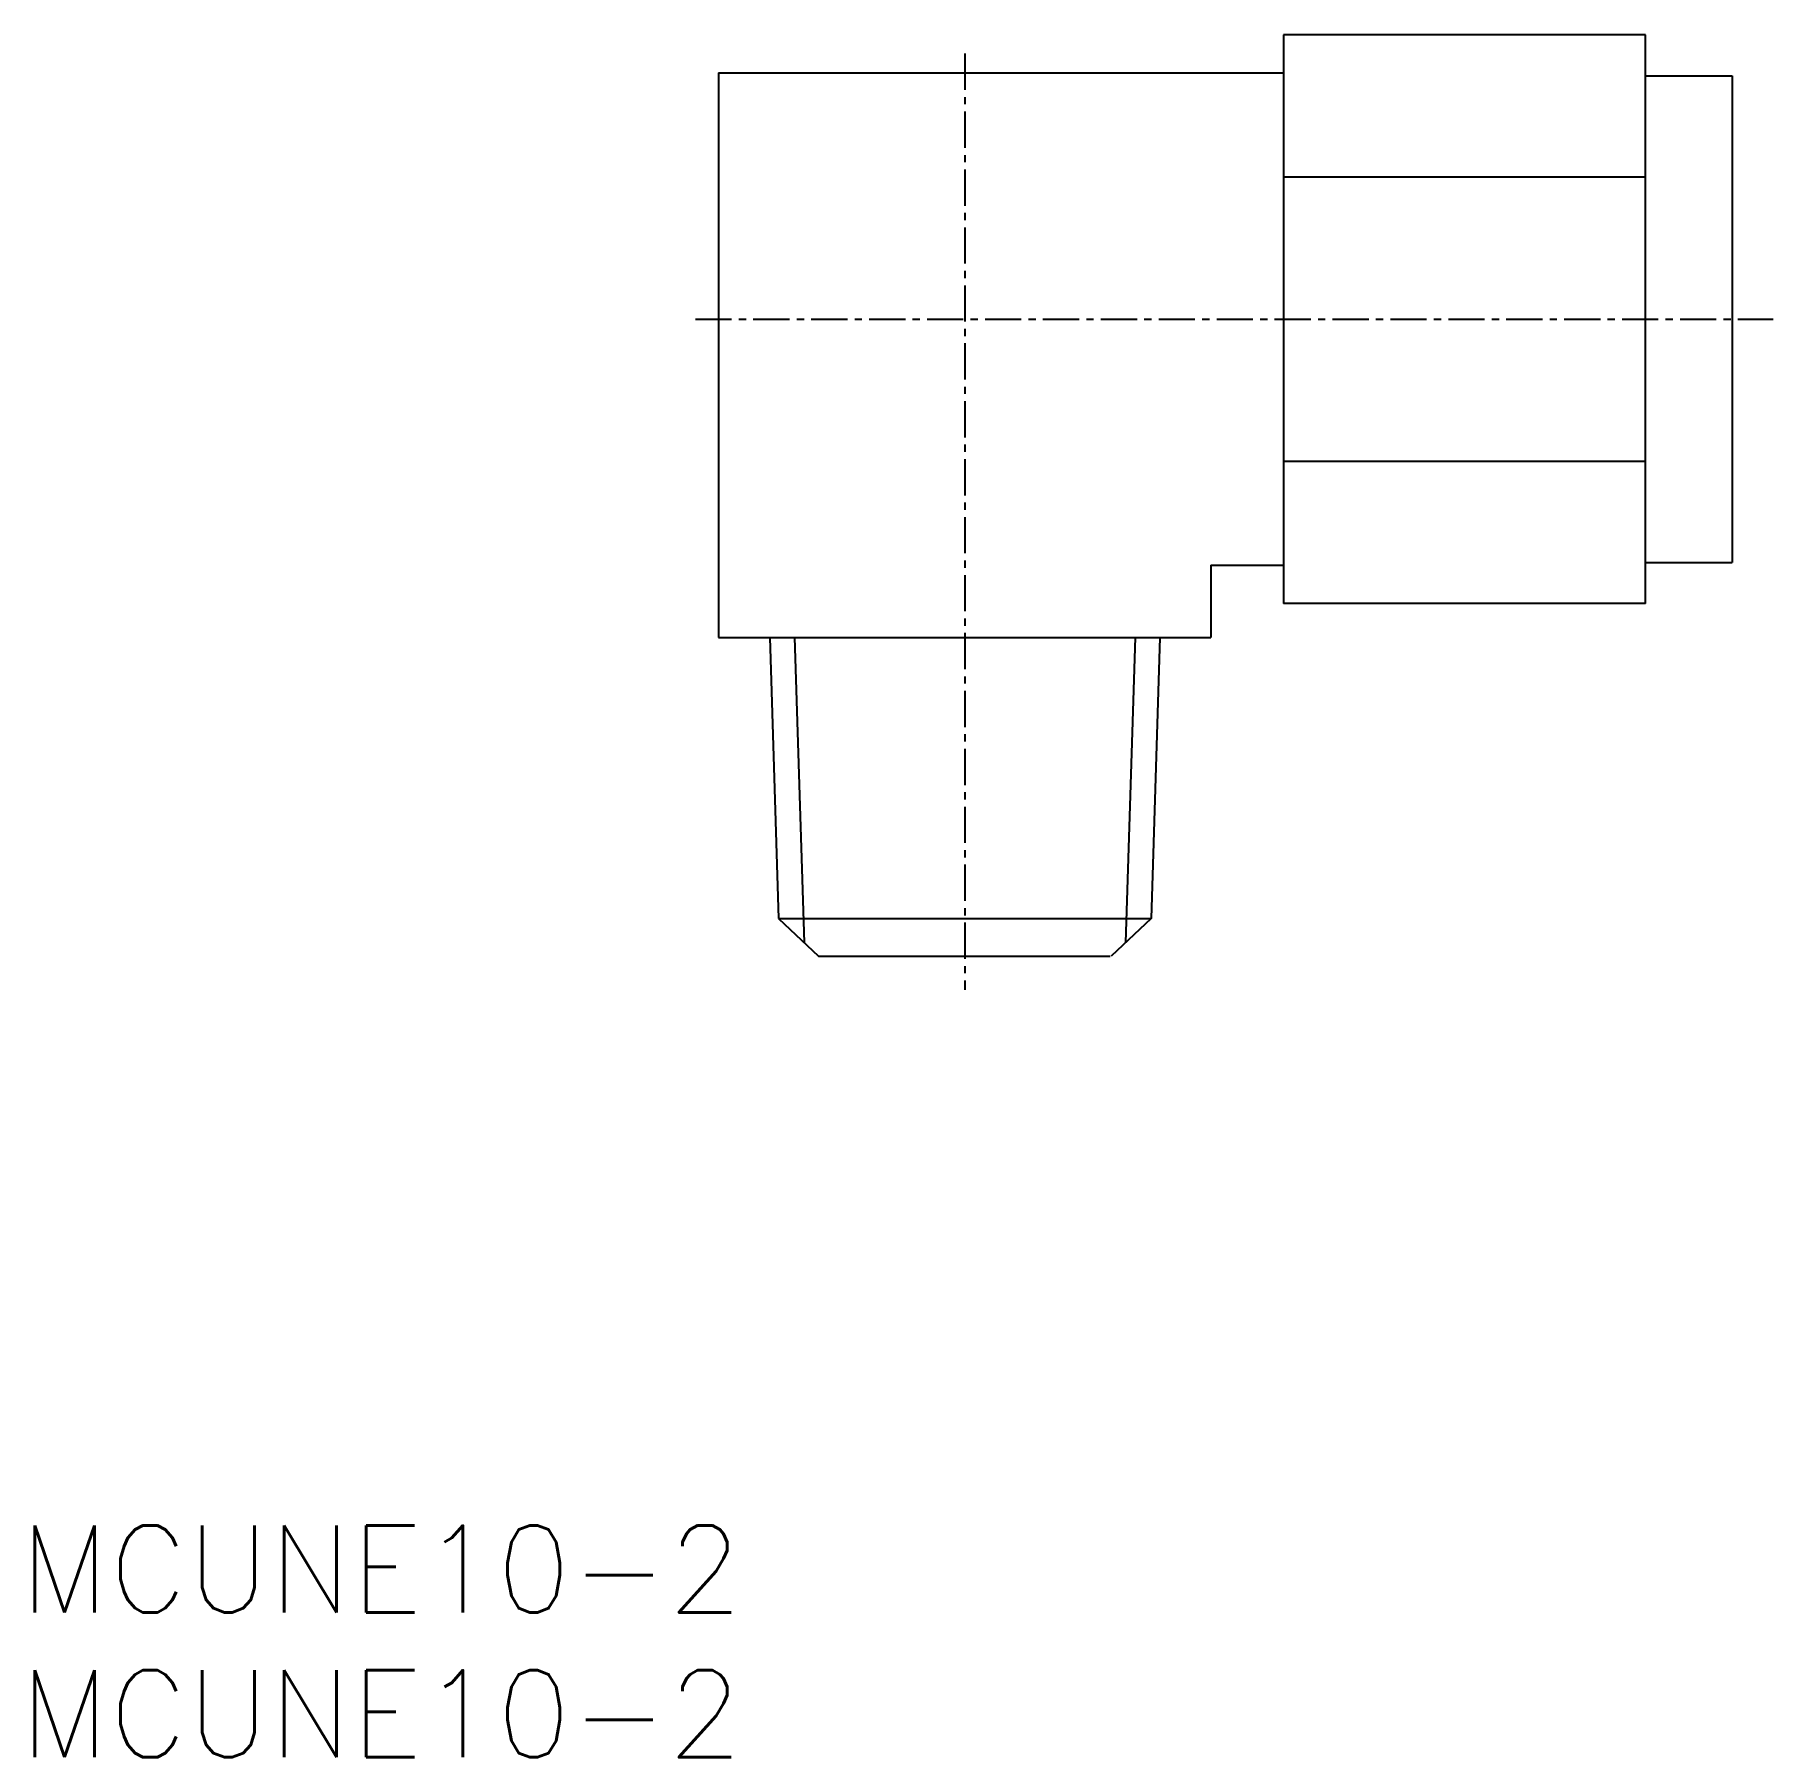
# Model space of a CAD drawing. Extents: x 0.5 to 60.5, y 0 to 59.5.
import ezdxf

# ---------------------------------------------------------------- set-up
doc = ezdxf.new("R2010")
doc.units = 0
doc.linetypes.add('CENTER', pattern=[2, 1.25, -0.25, 0.25, -0.25])
doc.layers.get('0').update_dxf_attribs({"linetype": 'CONTINUOUS'})
doc.layers.add('CENTER', color=1, linetype='CENTER')
doc.styles.get("Standard").update_dxf_attribs({"font": 'txt.shx'})

# ---------------------------------------------------------------- blocks, each defined once
blk = doc.blocks.new('*U4')
at = {"color": 7, "linetype": 'CONTINUOUS'}
blk.add_text('MCUNE10-2', height=3, dxfattribs=at).set_placement((0, 0))
blk = doc.blocks.new('*U5')
at = {"color": 7, "linetype": 'CONTINUOUS'}
blk.add_text('MCUNE10-2', height=3, dxfattribs=at).set_placement((0, 5))

msp = doc.modelspace()

# ---------------------------------------------------------------- linework, layer by layer
at = {"color": 7, "linetype": 'CONTINUOUS'}
for p, q in [((43.63, 59.467), (43.63, 39.838)), ((56.13, 59.467), (43.63, 59.467)), ((56.13, 39.838), (56.13, 59.467)), ((24.13, 58.153), (43.63, 58.153)), ((24.13, 58.153), (24.13, 38.653)), ((56.13, 58.053), (59.13, 58.053)), ((59.13, 58.053), (59.13, 41.253)), ((43.63, 54.56), (56.13, 54.56)), ((43.63, 44.745), (56.13, 44.745)), ((41.13, 41.153), (43.63, 41.153)), ((41.13, 41.153), (41.13, 38.653)), ((43.13, 41.153), (43.13, 41.153)), ((56.13, 41.253), (59.13, 41.253)), ((56.13, 39.838), (43.63, 39.838)), ((41.13, 39.153), (41.13, 39.153)), ((24.13, 38.653), (41.13, 38.653)), ((25.896, 38.653), (26.199, 28.952)), ((26.752, 38.653), (27.081, 28.123)), ((38.509, 38.653), (38.18, 28.123)), ((39.365, 38.653), (39.062, 28.952)), ((26.199, 28.952), (39.062, 28.952)), ((26.199, 28.952), (27.582, 27.653)), ((39.062, 28.952), (37.678, 27.653)), ((27.582, 27.653), (37.651, 27.653))]:
    msp.add_line(p, q, dxfattribs=at)
at = {"layer": 'CENTER', "color": 1, "linetype": 'CENTER'}
for p, q in [((32.63, 58.816), (32.63, 26.497)), ((23.327, 49.653), (60.546, 49.653))]:
    msp.add_line(p, q, dxfattribs=at)

# ---------------------------------------------------------------- block references
at = {"color": 7, "linetype": 'CONTINUOUS'}
for name in ['*U5', '*U4']:
    msp.add_blockref(name, (0, 0), dxfattribs=at)

doc.saveas('drawing.dxf')
